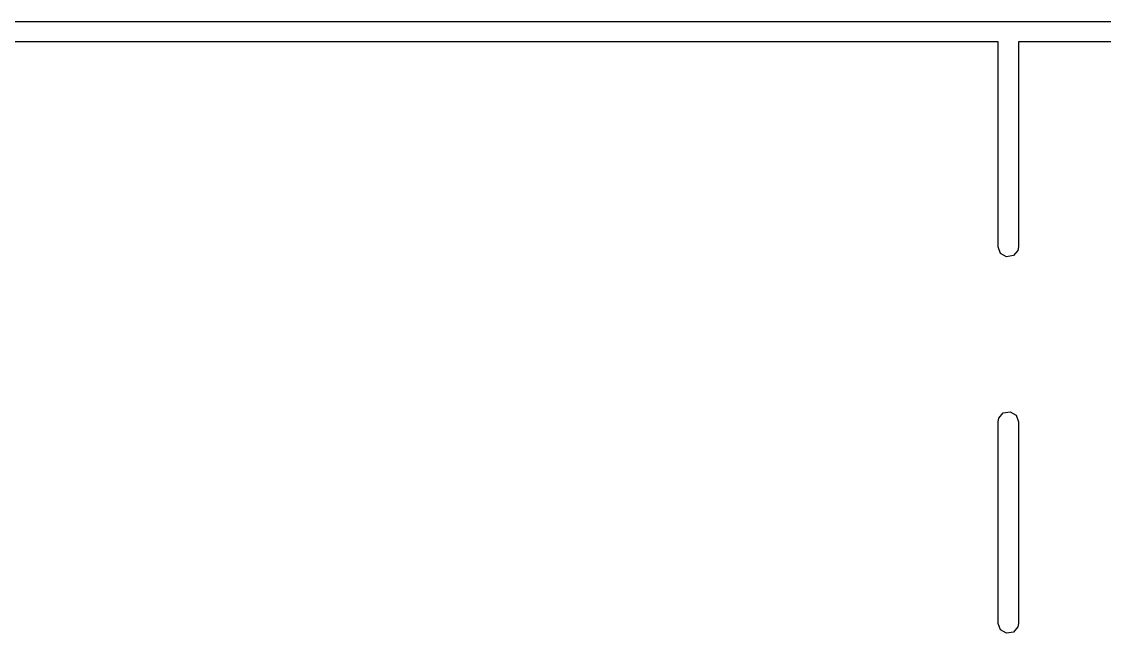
# Model space of a CAD drawing. Extents: x -0.01 to 2.5, y -0.97 to 0.18.
# Drawn here: x 1.5983 to 1.9155, y -0.3109 to -0.1318 of the extents above; entities that cross this region are included whole.
import ezdxf

# ---------------------------------------------------------------- set-up
doc = ezdxf.new("R2010")
doc.units = 0
doc.header["$MEASUREMENT"] = 0
doc.layers.add('BLACK', color=7, linetype='CONTINUOUS')

msp = doc.modelspace()

# ---------------------------------------------------------------- linework, layer by layer
at = {"layer": 'BLACK', "linetype": 'CONTINUOUS'}
for p, q in [((0.78898, -0.13177), (2.20236, -0.13177)), ((1.88445, -0.13768), (1.2998, -0.13768)), ((1.88445, -0.19772), (1.88445, -0.13768)), ((1.89035, -0.13768), (1.89035, -0.19772)), ((2.19941, -0.13768), (1.89035, -0.13768)), ((1.88514, -0.19961), (1.88445, -0.19772)), ((1.88689, -0.20062), (1.88514, -0.19961)), ((1.89018, -0.19873), (1.88888, -0.20027)), ((1.89035, -0.19772), (1.89018, -0.19873)), ((1.88888, -0.20027), (1.88689, -0.20062)), ((1.88463, -0.24789), (1.88593, -0.24634)), ((1.88593, -0.24634), (1.88791, -0.24599)), ((1.88791, -0.24599), (1.88966, -0.247)), ((1.88966, -0.247), (1.89035, -0.2489)), ((1.88445, -0.2489), (1.88463, -0.24789)), ((1.88445, -0.30795), (1.88445, -0.2489)), ((1.89035, -0.2489), (1.89035, -0.30795)), ((1.88514, -0.30985), (1.88445, -0.30795)), ((1.88689, -0.31086), (1.88514, -0.30985)), ((1.88888, -0.31051), (1.88689, -0.31086)), ((1.89018, -0.30896), (1.88888, -0.31051)), ((1.89035, -0.30795), (1.89018, -0.30896))]:
    msp.add_line(p, q, dxfattribs=at)

doc.saveas('drawing.dxf')
